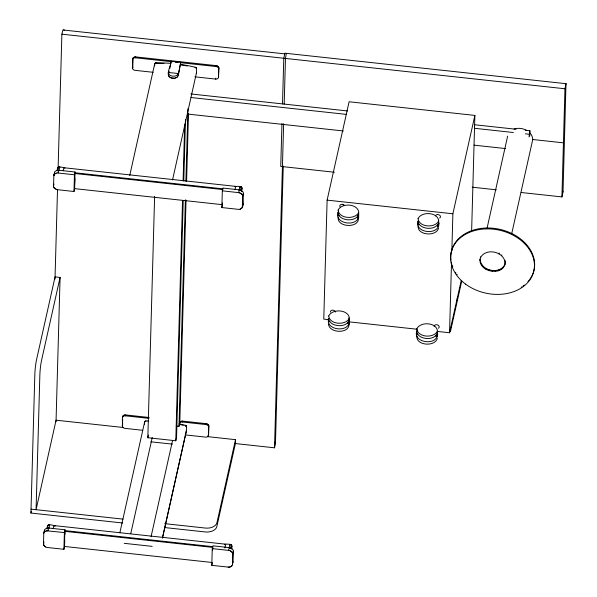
<?xml version="1.0" encoding="UTF-8"?>
<svg xmlns="http://www.w3.org/2000/svg" width="597" height="597" viewBox="0 0 597 597"><rect width="100%" height="100%" fill="white"/><g stroke="black" fill="none" stroke-linecap="round" stroke-linejoin="round"><path stroke-width="0.9" d="M349.141 321.955L349.245 323.835L348.126 323.716L348.148 322.462M358.521 216.114L358.618 217.987L357.506 217.868L357.521 216.621M154.616 65.819L154.66 64.08A1.59 1.209 12.6 0 1 154.817 63.581L155.421 63.118L154.817 63.581M349.238 318.716C349.111 328.432 329.216 327.649 328.656 318.343C325.111 330.066 347.588 332.835 349.275 322.492M338.2 211.95C333.716 223.965 356.894 227.256 358.655 216.651M358.745 213.405L358.618 217.987M56.028 421.751L60.088 277.426L55.058 276.881L36.507 359.894A10.224 0.97 -83.8 0 0 34.835 374.207L30.932 513.039L122.736 523.002M64.886 534.434L65.013 529.793L48.656 528.017A4.351 3.313 12.6 0 0 46.738 528.151L44.872 529.323A3.985 3.03 12.6 0 0 44.372 530.696L43.753 533.472L43.499 544.427L44.208 545.859L45.67 546.971A4.351 3.313 12.6 0 0 47.559 547.524L63.924 549.292L64.543 546.524L64.73 540.016M74.886 178.51L74.603 188.734L73.983 191.51L56.969 189.622L53.931 187.615A3.985 3.03 12.6 0 1 53.514 186.145L53.872 175.197L54.663 173.928L56.178 173.137A4.351 3.313 12.6 0 1 58.088 173.003L74.453 174.779L75.073 172.003L58.707 170.227A4.351 3.313 12.6 0 0 56.797 170.361L54.924 171.533A3.985 3.03 12.6 0 0 54.431 172.914M44.32 532.442L44.372 530.696M54.357 175.525L54.431 172.914L53.812 175.682L54.043 174.734M47.387 528.905L47.499 525.882L48.2 525.129M57.469 170.152L57.648 167.824M54.999 279.157L57.506 189.734M58.11 168.309L61.879 34.171L62.901 29.969L284.859 53.872M63.924 549.292L64.394 532.561L65.013 529.793M73.983 191.51L74.453 174.779M212.263 562.493L64.416 546.456L64.842 531.337L64.998 530.621L212.845 546.665L212.614 550.046M222.375 202.89L222.323 204.667L74.476 188.622L75.058 172.787L222.905 188.831L222.748 189.547L74.901 173.503M75.021 173.861L75.073 172.003M142.653 430.28L125.071 428.377A2.888 2.194 12.6 0 1 123.445 427.795L122.833 427.265A2.672 2.03 12.6 0 1 122.333 425.982C123.586 422.96 120.445 416.736 124.348 415.019A2.903 2.209 12.6 0 1 125.624 414.93L149.101 417.482M153.198 72.304L135.138 70.349A2.888 2.194 12.6 0 1 133.504 69.767L132.9 69.237A2.672 2.03 12.6 0 1 132.4 67.954L132.84 58.693A2.657 2.022 12.6 0 1 133.168 57.775L135.691 56.902L216.181 65.633A2.903 2.209 12.6 0 1 217.442 65.998L218.89 67.7L218.532 77.028M122.34 425.982L122.691 419.504M132.84 58.693L132.877 68.036M144.549 423.773L144.616 421.93L145.377 421.139A1.731 1.313 12.6 0 1 146.041 421.019L148.698 420.989M154.608 65.745L154.66 64.08M183.219 200.577L176.563 437.295L175.787 440.765L147.84 437.728L154.623 196.353M170.951 61.29C171.466 65.804 164.384 75.259 171.108 77.916C173.16 78.55 175.615 78.401 177.324 76.991A4.94 3.172 1.6 0 0 178.175 75.632L180.734 62.349L170.951 61.29L170.891 63.379A116.751 88.781 12.6 0 0 156.078 62.991L155.63 63.051L163.936 63.431M178.175 75.632L180.734 62.349M175.787 440.765L182.548 200.316M183.1 180.742L184.667 124.825M183.764 181.003L185.495 119.497M176.219 426.027L179.01 426.333L185.376 199.868M185.906 181.227L187.951 108.535M186.048 200.122L179.787 422.863L179.01 426.333M186.577 181.488L188.488 113.452M178.973 423.848L185.368 425.333L186.383 426.124A1.59 1.209 12.6 0 1 186.518 426.654L186.376 431.004L162.451 538.016M196.465 72.797L196.301 73.297A1.59 1.209 12.6 0 0 196.465 72.797L196.57 68.454L195.868 67.506A1.724 1.313 12.6 0 0 195.234 67.245A116.751 88.781 12.6 0 0 180.495 64.424M185.212 434.9L205.562 437.108A2.888 2.194 12.6 0 0 207.219 436.892L207.853 436.489A2.672 2.03 12.6 0 0 208.42 435.325L208.734 425.4M194.861 76.826L215.629 79.08A2.888 2.194 12.6 0 0 217.286 78.856L217.912 78.461A2.672 2.03 12.6 0 0 218.487 77.289L218.8 67.371M208.853 426.064L208.622 434.429L208.047 435.601M211.793 565.344L212.263 548.613L212.883 545.837L229.241 547.613A4.351 3.313 12.6 0 1 231.136 548.158L232.934 549.733A3.985 3.03 12.6 0 1 233.345 551.203L233.054 561.658L232.434 564.434A3.985 3.03 12.6 0 1 231.934 565.807L230.636 566.784L228.808 567.15L211.793 565.344L212.256 563.262M221.853 207.555L222.323 190.824L222.942 188.048L239.957 189.936L242.986 191.943A3.985 3.03 12.6 0 1 243.404 193.421C241.919 197.801 245.718 206.734 240.121 209.196A4.351 3.313 12.6 0 1 238.21 209.331L221.853 207.555L222.315 205.472M231.845 548.927L231.905 545.897L231.248 544.994M241.904 191.092L241.889 187.816L241.307 187.16L239.733 187.092M207.756 436.653L235.509 439.668L235.397 443.564L216.838 526.576A10.224 6.567 1.6 0 1 205.271 531.957L164.466 527.532M232.434 564.434L232.688 553.479L231.979 552.046L230.517 550.934A4.351 3.313 12.6 0 0 228.621 550.389L212.263 548.613M243.404 193.421L242.785 196.189L242.263 207.599M281.956 123.519L280.747 166.414L334.395 172.234M282.5 103.938L283.784 58.252L284.926 53.2L565.986 83.684L563.031 191.95L561.919 196.92L521.218 192.503M234.8 443.496L274.523 447.81L283.635 123.639M284.187 104.079L285.47 58.431L286.224 54.088M274.523 447.81L275.448 443.683L283.254 166.093M471.608 231.599L474.876 115.415L349.103 101.766L327.119 200.129L323.775 319.104L328.395 319.611M348.126 323.716L348.17 322.089M349.245 323.835L349.372 319.253L348.879 317.925M357.506 217.868L357.573 215.435M417.072 330.29C411.676 342.603 436.37 346.193 437.288 334.999M438.653 225.382L438.586 226.502L437.474 226.382L437.519 224.763M438.743 222.136C436.997 231.039 418.751 230.076 417.997 221.017C414.161 233.748 440.616 235.643 438.698 222.748A2.545 1.933 12.6 0 1 438.653 224.42M437.407 335.745L437.332 336.686L436.213 336.566L436.258 334.939M437.332 336.686L437.444 332.925A2.545 1.933 12.6 0 1 437.392 334.596M437.519 331.447L449.541 332.753L451.526 262.113M451.839 250.956L452.884 213.778L474.876 115.415M450.489 328.507L450.399 331.745L457.168 301.485L457.257 298.239M457.593 296.724L457.503 299.97L461.72 281.097M529.054 136.877L529.905 130.75L525.278 130.243M529.755 136.071L529.905 130.75M561.919 196.92L564.956 88.766L566.068 83.789M144.534 424.542L144.616 421.93M328.492 323.97C329.059 333.268 348.954 334.059 349.081 324.335M338.029 212.502C338.589 221.8 358.491 222.591 358.61 212.868M416.743 331.193C417.333 340.432 436.847 341.283 437.377 331.753M438.683 223.263L438.579 221.383M438.586 226.502L438.489 224.629M438.601 227.95C436.706 236.972 416.781 235.494 418.176 225.733M437.422 333.439L437.325 331.566M437.347 338.126C435.452 347.148 415.527 345.67 416.915 335.91M122.773 416.721L122.93 416.087M179.69 423.183A0.836 0.634 12.6 0 0 179.794 422.907L180.122 421.989L181.369 421.206A2.903 2.209 12.6 0 1 182.645 421.116L206.114 423.669L208.577 425.079L207.383 424.034M437.474 226.382L437.519 226.129A7.448 4.783 1.6 0 0 437.526 225.345M505.405 261.859C504.42 277.836 475.488 271.881 480.645 256.911L480.443 257.807C485.592 247.412 504.48 251.501 505.099 263.008M504.599 265.478L505.301 262.113L505.062 260.404M144.593 422.109L119.863 532.74M53.514 186.145L53.984 184.063M57.125 170.085L57.521 168.302M57.461 170.876L58.297 167.123A2.366 1.798 12.6 0 1 59.14 166.959L59.745 166.996A10.985 8.351 12.6 0 1 64.931 168.115M58.088 173.003L58.707 170.227M58.902 170.749L59.745 166.996L59.14 166.959M63.23 170.735L63.901 167.727L235.748 186.376L235.069 189.383M74.476 188.622L74.632 187.906M60.088 277.426L41.536 360.439A10.224 0.97 -83.8 0 0 39.865 374.752L36.074 509.689L56.073 420.198L123.594 427.527M30.932 513.039L31.335 511.233M132.4 67.954L132.601 67.058L132.721 67.715M132.638 59.588A2.672 2.03 12.6 0 1 133.206 58.416L133.84 58.021A2.888 2.194 12.6 0 1 135.489 57.797L135.691 56.902L134.825 56.909M43.924 541.845L43.633 544.919M46.864 528.815L47.462 526.129M47.566 527.957C46.812 522.845 52.32 525.151 54.872 525.95M48.656 528.017L48.036 530.785L46.118 530.927L44.253 532.099A3.985 3.03 12.6 0 0 43.753 533.472M49.685 524.823L48.842 528.584A2.388 1.813 12.6 0 0 48.544 528.546M129.743 175.443L154.675 63.909M53.17 528.561L53.842 525.554L225.688 544.203L224.845 547.964M169.16 71.125L168.414 75.565M169.742 68.543L170.511 65.103M64.416 546.456L64.573 545.74M172.526 179.981L196.443 72.976M122.572 417.616A2.672 2.03 12.6 0 1 123.139 416.445L123.773 416.049A2.888 2.194 12.6 0 1 125.422 415.825L125.624 414.93M218.718 68.924A2.672 2.03 12.6 0 0 218.218 67.64L217.614 67.11A2.888 2.194 12.6 0 0 215.98 66.536L216.181 65.633M215.629 79.08L215.83 78.185M218.48 77.289L218.681 76.394M147.84 437.728L148.437 435.049M130.765 533.621L152.25 437.497M151.056 536.748L172.54 440.623M179.421 424.154A0.836 0.634 12.6 0 0 179.6 423.803A2.672 2.03 12.6 0 1 180.16 422.631L180.787 422.236A2.888 2.194 12.6 0 1 182.443 422.012L182.645 421.116M239.084 190.301L239.919 186.548A2.395 1.821 12.6 0 1 240.815 186.727L241.345 186.98L240.248 190.6M162.474 537.86L186.398 430.825L186.242 431.325M241.382 191.003L241.986 188.316M208.651 426.952A2.672 2.03 12.6 0 0 208.152 425.668L207.547 425.139A2.888 2.194 12.6 0 0 205.92 424.564L206.114 423.669L206.98 423.863M208.42 435.325L208.622 434.429L208.465 435.056M235.509 439.668L216.95 522.681A10.224 6.567 1.6 0 1 205.383 528.061L164.675 523.644M229.188 547.382L229.86 544.374L231.293 544.815L230.449 548.568M228.621 550.389L229.241 547.613M231.323 548.83L231.927 546.143M233.345 551.203L232.726 553.979L232.546 552.986M449.541 332.753L461.212 280.553M486.936 228.755L507.644 136.123M479.943 260.277L480.145 259.382C480.764 270.889 499.652 274.978 504.801 264.59M480.301 262.844L480.503 261.949M481.488 265.329L481.689 264.434M483.436 267.56L483.637 266.665M485.995 269.389L486.197 268.493M489.003 270.695L489.204 269.799M492.249 271.381L492.45 270.486M499.047 253.897L499.249 253.001M495.51 271.396L495.711 270.508M501.607 255.725L501.808 254.829M498.57 270.754L498.771 269.859M501.219 269.493L501.42 268.598M503.278 267.695L503.472 266.799M511.704 233.711L532.203 141.982A12.709 9.664 12.6 0 0 529.763 132.75M179.787 422.907L179.943 422.273M339.126 215.614L337.939 215.748L338.111 215.196M328.731 321.037L328.559 321.589L329.678 321.708A7.433 4.776 1.6 0 1 329.745 321.455M337.939 215.748L338.275 214.838M338.208 217.218C336.544 227.285 358.581 228.569 358.454 218.495M418.243 223.353L417.907 224.263L419.027 224.382M416.982 333.529L416.646 334.439L417.766 334.559M185.958 426.594L186.271 425.959L186.518 426.654M218.636 76.722L218.353 77.311M58.006 167.436L57.551 168.055L58.26 167.302M47.596 525.659L47.954 525.27M144.758 421.609L145.377 421.139M133.168 57.775L134.415 56.991M54.305 174.309L56.178 173.137M241.994 208.025L240.121 209.196M123.101 415.803L124.348 415.019M44.253 532.099L46.118 530.927M180.122 421.989L181.369 421.206M231.934 565.807L230.069 566.978M177.324 76.991L174.884 78.132M155.071 63.312L156.078 62.991L155.601 63.558A1.142 0.873 12.6 0 1 156.16 63.416M48.79 524.808L48.245 524.95L49.379 524.785M145.183 421.228L146.041 421.019M234.472 186.592L235.748 186.376M234.703 186.54L238.151 186.316L241.091 186.846M565.949 83.677L565.852 83.684A1.388 0.537 -47.9 0 0 565.523 83.804M46.73 530.8L64.394 532.561M228.151 567.12L229.457 567.105M174.13 78.244L171.108 77.916M239.77 186.913L241.345 186.98L240.815 186.727M229.711 544.74L231.293 544.815M61.879 34.171L564.956 88.766M135.489 57.797L172.496 61.812M175.272 62.11L178.048 62.416M180.824 62.715L215.98 66.528M190.891 93.96L347.432 110.945M474.331 124.721L516.009 129.243M191.04 97.527L346.656 114.415M474.481 128.288L513.383 132.512M525.427 133.818L529.129 134.221M532.703 139.504L563.434 142.84M187.794 114.087L343.402 130.974M474.011 145.146L505.502 148.563M472.197 187.189L496.249 189.794M327.119 200.129L452.884 213.778M222.323 190.824L239.337 192.712L242.367 194.719A3.985 3.03 12.6 0 1 242.785 196.189M348.745 321.813L417.176 329.245M125.422 415.825L148.899 418.37M182.443 422.012L205.92 424.564M150.735 441.787L172.339 444.131M31.044 509.144L123.042 519.129M64.842 531.337L212.689 547.374M124.236 543.33L152.183 546.367M224.644 544.367A10.985 8.351 12.6 0 1 229.86 544.374L230.464 544.464M180.458 64.857L187.391 65.976M58.297 167.123L59.872 167.391M63.588 29.865L64.521 30.178M240.591 190.122L239.3 189.824L238.681 192.6L239.972 192.891M56.327 189.443L57.618 189.734M179.749 424.452L183.279 425.265M229.86 544.374L231.032 544.673M185.137 425.265L185.585 425.415M53.842 525.554L55.103 526.047M195.234 67.245L196.055 67.633L195.122 67.64A1.104 0.843 12.6 0 1 195.413 67.752M342.984 204.756L344.103 205.383M170.444 77.647L168.608 76.05M217.442 65.998L218.644 67.051M240.576 193.152L242.367 194.719M55.722 189.189L53.931 187.615M230.517 550.934L232.308 552.501M45.67 546.971L43.872 545.404M185.794 425.527L186.383 426.124M195.868 67.506L196.45 68.103M241.889 187.816L241.554 187.354L241.964 188.062M231.487 545.188L231.823 545.643M274.874 442.146L275.448 443.683M208.353 424.773L208.831 425.728M438.437 221.017L438.638 221.577M437.31 331.992L437.385 332.462M563.031 191.95L562.822 191.413A1.388 0.724 56.9 0 0 562.65 191.167M450.989 260.128A42.357 32.208 12.6 0 1 495.607 228.554A42.357 32.208 12.6 0 1 533.487 272.105M533.27 272.747A42.357 32.208 12.6 0 1 529.763 279.396M528.905 280.508A42.357 32.208 12.6 0 1 527.987 281.583M524.3 285.053A42.357 32.208 12.6 0 1 523.114 285.948M521.875 286.806A42.357 32.208 12.6 0 1 521.241 287.217M457.183 274.762A42.357 32.208 12.6 0 1 456.72 274.135M455.854 272.874A42.357 32.208 12.6 0 1 455.444 272.232M452.765 266.956A42.357 32.208 12.6 0 1 452.504 266.277M452.265 265.605A42.357 32.208 12.6 0 1 452.041 264.926M451.653 263.561A42.357 32.208 12.6 0 1 451.332 262.187M514.077 129.027A12.709 9.664 12.6 0 1 526.651 130.392M233.054 561.658A3.985 3.03 12.6 0 1 232.554 563.038M122.654 425.743A2.657 2.022 12.6 0 1 122.534 425.086M229.621 548.225A2.381 1.813 12.6 0 1 229.912 548.315M185.339 425.773A1.104 0.843 12.6 0 1 185.592 425.93M243.113 203.875A3.985 3.03 12.6 0 1 242.613 205.249M340.051 206.913A2.545 1.933 12.6 0 1 341.223 204.413A2.545 1.933 12.6 0 1 344.581 205.629M435.459 215.913A2.545 1.933 12.6 0 1 439.123 214.875A2.545 1.933 12.6 0 1 439.676 218.054M436.213 336.566A7.433 4.776 1.6 0 0 436.22 335.26L436.489 335.29A2.545 1.933 12.6 0 1 436.004 335.432M434.161 326.395A2.545 1.933 12.6 0 1 437.691 324.969A2.545 1.933 12.6 0 1 438.414 328.238M330.447 312.149A2.545 1.933 12.6 0 1 332.596 310.149A2.545 1.933 12.6 0 1 335.432 312.082M328.716 315.962C329.671 324.768 345.82 325.701 349.402 318.208C348.447 309.403 332.305 308.47 328.716 315.962M338.096 210.122C339.051 218.927 355.193 219.86 358.782 212.368C357.827 203.562 341.678 202.629 338.096 210.122M418.064 218.636C419.019 227.442 435.161 228.375 438.75 220.883C437.795 212.077 421.646 211.144 418.064 218.636M416.81 328.813C417.758 337.618 433.907 338.551 437.489 331.059C436.534 322.253 420.392 321.32 416.81 328.813M178.234 73.535L168.451 72.476A4.94 3.172 1.6 0 0 172.645 76.14A4.94 3.172 1.6 0 0 178.234 73.535M465.593 284.12A42.357 32.208 12.6 0 0 533.822 271.045A42.357 32.208 12.6 0 0 478.145 229.763A42.357 32.208 12.6 0 0 465.593 284.12"/></g></svg>
